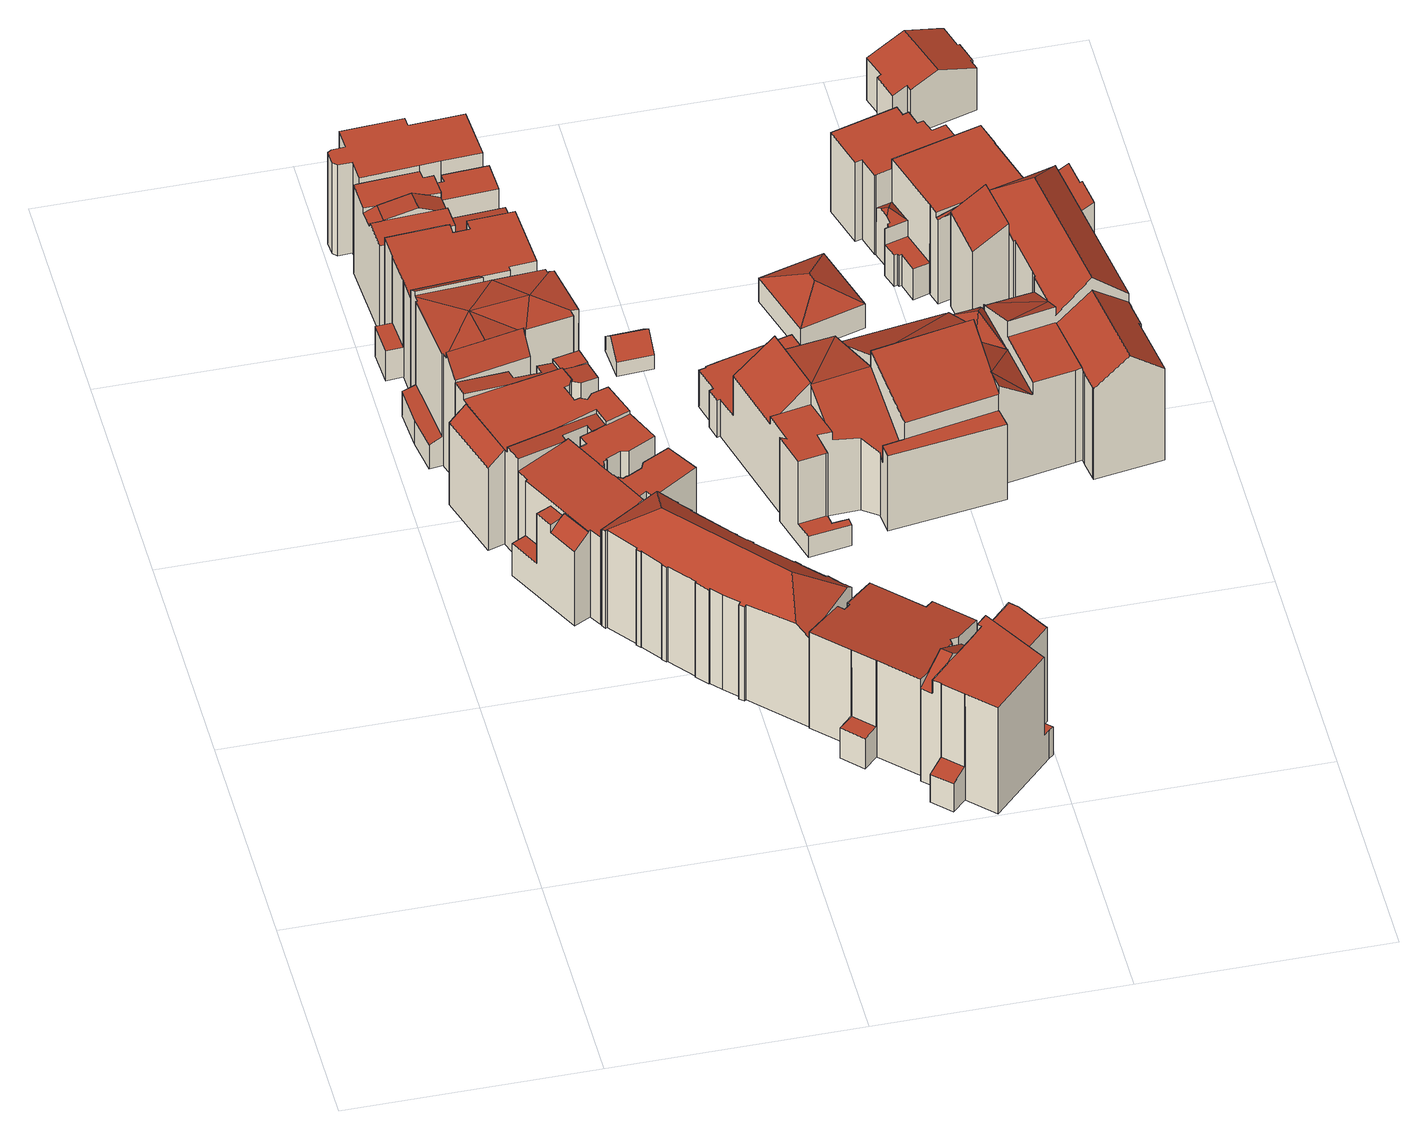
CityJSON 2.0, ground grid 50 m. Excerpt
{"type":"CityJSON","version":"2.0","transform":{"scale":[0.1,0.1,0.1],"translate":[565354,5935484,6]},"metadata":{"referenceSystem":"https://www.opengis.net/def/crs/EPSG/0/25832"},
"CityObjects":{
"building1":{"type":"Building","attributes":{"Gemeindeschluessel":"02000000","Geometrietyp2DReferenz":"3000","function":"31001_1120","roofType":"1000","measuredHeight":25.05,"storeysAboveGround":4},"geometry":[{"type":"MultiSurface","lod":"2","boundaries":[[[0,1,2,3,4,5,6,7,8]],[[9,10,11,12,13,14,15,16,17]],[[18,19,20,21,22]],[[23,24,25,26,19,27]],[[28,8,7,29]],[[29,7,6,30]],[[30,6,5,31]],[[31,5,4,32]],[[1,0,33]],[[27,34,35,23]],[[36,37,38,39]],[[39,38,40,41]],[[42,43,44,45]],[[45,44,46,47]],[[15,48,16]],[[49,17,16]],[[50,13,12,51]],[[51,12,11,52]],[[52,11,10,53]],[[53,10,9,54]],[[26,20,19]],[[2,18,22,3]],[[55,25,24,56]],[[57,58,59,60]],[[14,61,48,15]],[[62,49,16,48,61,63,59,58,46,44,43,40,38,37,35,34,1,33,64,65]],[[50,51,52,53,54,66,67,68,69,28,29,30,31,32,70,55,56,36,39,41,42,45,47,57,60,71]],[[72,73,74,75]],[[72,75,68,67]],[[42,41,40,43]],[[74,73,62,65]],[[71,60,59,63]],[[55,70,21,20,26,25]],[[50,71,63,61,14,13]],[[66,54,9,17,49,62]],[[57,47,46,58]],[[36,56,24,23,35,37]],[[34,27,19,18,2,1]],[[67,66,62,73,72]],[[28,69,64,33,0,8]],[[70,32,4,3,22,21]],[[69,68,75,74,65,64]]],"semantics":{"surfaces":[{"type":"RoofSurface"},{"type":"WallSurface"},{"type":"GroundSurface"}],"values":[0,0,0,0,1,1,1,1,1,1,1,1,1,1,1,1,1,1,1,1,1,1,1,1,1,0,2,0,1,1,1,1,1,1,1,1,1,1,1,1,1,1]}}]},
"building2":{"type":"Building","attributes":{"Gemeindeschluessel":"02000000","Geometrietyp2DReferenz":"3000","function":"31001_1100","roofType":"1000","measuredHeight":23.87,"storeysAboveGround":5},"geometry":[{"type":"MultiSurface","lod":"2","boundaries":[[[76,77,78,79]],[[80,81,82,83,84]],[[85,86,87,81,88]],[[89,90,91,92]],[[76,84,83,77]],[[81,80,88]],[[81,87,82]],[[93,94,95,96]],[[97,98,99,100]],[[100,99,101,102]],[[102,101,103,104]],[[104,103,105,106]],[[106,105,107,108]],[[108,107,109,110]],[[111,112,113,114]],[[114,113,115,116]],[[116,115,117,118]],[[118,117,119,120]],[[120,119,121,122]],[[122,121,123,124]],[[125,126,127,128]],[[128,127,129,130]],[[130,129,131,132]],[[133,85,88,80,84,76,79,134]],[[125,128,130,132,135,136,133,134,137,89,92,138,93,96,139,140,97,100,102,104,106,108,110,141,142,111,114,116,118,120,122,124,143]],[[144,145,146,147,148,149,150,151,152,153,154,91,90]],[[155,109,107,105,103,101,99,98,156,157,95,94,158,159]],[[152,151,142,141]],[[146,145,78,77,83,82,87,86]],[[126,125,143,160]],[[160,143,124,123]],[[157,156,140,139]],[[156,98,97,140]],[[95,157,139,96]],[[158,94,93,138]],[[135,132,131,161,149,148]],[[148,147,136,135]],[[162,150,149,161]],[[111,142,151,150,162,112]],[[133,136,147,146,86,85]],[[141,110,109,155,153,152]],[[144,90,89,137]],[[155,159,154,153]],[[138,92,91,154,159,158]],[[137,134,79,78,145,144]],[[162,161,131,129,127,126,160,123,121,119,117,115,113,112]]],"semantics":{"surfaces":[{"type":"RoofSurface"},{"type":"WallSurface"},{"type":"GroundSurface"}],"values":[0,0,0,1,1,1,1,1,1,1,1,1,1,1,1,1,1,1,1,1,1,1,1,1,2,0,0,1,1,1,1,1,1,1,1,1,1,1,1,1,1,1,1,1,1,0]}}]},
"building3":{"type":"Building","attributes":{"Gemeindeschluessel":"02000000","Geometrietyp2DReferenz":"3000","function":"31001_1120","roofType":"3100","measuredHeight":29.34,"storeysAboveGround":6},"geometry":[{"type":"MultiSurface","lod":"2","boundaries":[[[163,164,165,166,167]],[[168,169,170,171,172,173,174]],[[172,171,175,176,177]],[[178,179,180,181,182,183,184]],[[185,181,186,187,171]],[[188,189,190,191,192]],[[193,194,195,188,196]],[[195,197,198,189,188]],[[199,164,163,200]],[[200,163,167,201]],[[165,168,174,166]],[[176,202,203,177]],[[204,183,182]],[[181,180,186]],[[205,179,178,206]],[[207,191,190,208]],[[209,194,193,210]],[[211,198,197,212]],[[213,173,172,177,203,214,215]],[[216,217,187,186,180,179,205]],[[192,191,207,218,176,175]],[[209,210,216,205,206,219,220,199,200,201,213,215,221,218,207,208,211,212]],[[220,219,184,183,204,170,169]],[[209,212,197,195,194]],[[216,210,193,196,217]],[[211,208,190,189,198]],[[182,181,185]],[[219,206,178,184]],[[218,221,222,202,176]],[[222,221,215,214]],[[199,220,169,168,165,164]],[[213,201,167,166,174,173]],[[171,187,217,196,188]],[[171,188,192,175]],[[204,182,185,171,170]],[[222,214,203,202]]],"semantics":{"surfaces":[{"type":"RoofSurface"},{"type":"WallSurface"},{"type":"GroundSurface"}],"values":[0,0,0,0,0,0,0,0,1,1,1,1,1,1,1,1,1,1,1,1,1,2,1,1,1,1,1,1,1,1,1,1,0,0,0,0]}}]},
"building4":{"type":"Building","attributes":{"Gemeindeschluessel":"02000000","Geometrietyp2DReferenz":"3000","function":"31001_1010","roofType":"1000","measuredHeight":24.1,"storeysAboveGround":5},"geometry":[{"type":"MultiSurface","lod":"2","boundaries":[[[223,224,225,226]],[[227,223,226,228]],[[229,230,231,232]],[[232,231,233,234]],[[234,233,235,236]],[[236,235,237,238]],[[238,237,239,240]],[[224,241,242,225]],[[243,244,245,246]],[[246,245,247,248]],[[248,247,249,250]],[[251,242,241,252,249,247,245,244,253,254,255,239,237,235,233,231,230]],[[256,243,246,248,250,257,227,228,258,229,232,234,236,238,240,259,260]],[[260,259,255,254]],[[257,250,249,252]],[[243,256,253,244]],[[256,260,254,253]],[[229,258,251,230]],[[259,240,239,255]],[[227,257,252,241,224,223]],[[258,228,226,225,242,251]]],"semantics":{"surfaces":[{"type":"RoofSurface"},{"type":"WallSurface"},{"type":"GroundSurface"}],"values":[0,1,1,1,1,1,1,1,1,1,1,0,2,1,1,1,1,1,1,1,1]}}]},
"building5":{"type":"Building","attributes":{"Gemeindeschluessel":"02000000","Geometrietyp2DReferenz":"3000","function":"31001_1120","roofType":"3200","measuredHeight":29.11,"storeysAboveGround":6},"geometry":[{"type":"MultiSurface","lod":"2","boundaries":[[[261,262,263,264,265,266]],[[267,268,269,270,271,272,273,274,275,276,277,278,279,280,281,282,283,284,285,286,287,265,264]],[[288,263,262,289]],[[289,262,261,290]],[[291,285,284,292]],[[292,284,283,293]],[[293,283,282,294]],[[294,282,281,295]],[[295,281,280,296]],[[296,280,279,297]],[[297,279,278,298]],[[298,278,277,299]],[[299,277,276,300]],[[300,276,275,301]],[[301,275,274,302]],[[302,274,273,303]],[[303,273,272,304]],[[304,272,271,305]],[[305,271,270,306]],[[306,270,269,307]],[[307,269,268,308]],[[308,268,267,309]],[[310,311,312,313]],[[313,312,314,315]],[[315,314,316,317]],[[317,316,318,319]],[[319,318,320,321]],[[321,320,322,323]],[[323,322,324,325]],[[325,324,326,327]],[[327,326,328,329]],[[329,328,330,331]],[[331,330,332,333]],[[333,332,334,335]],[[335,334,336,337]],[[337,336,338,339]],[[339,338,340,341]],[[341,340,342,343]],[[343,342,344,345]],[[345,344,346,347]],[[347,346,348,349]],[[349,348,350,351]],[[351,350,352,353]],[[353,352,354,355]],[[355,354,356,357]],[[357,356,358,359]],[[359,358,360,361]],[[362,363,364,365,366]],[[367,368,290,261,266]],[[291,292,293,294,295,296,297,298,299,300,301,302,303,304,305,306,307,308,309,288,289,290,368,310,313,315,317,319,321,323,325,327,329,331,333,335,337,339,341,343,345,347,349,351,353,355,357,359,361,362,366]],[[360,358,356,354,352,350,348,346,344,342,340,338,336,334,332,330,328,326,324,322,320,318,316,314,312,311,367,266,265,287,364,363]],[[286,285,291,366,365]],[[360,363,362,361]],[[367,311,310,368]],[[288,309,267,264,263]],[[286,365,364,287]]],"semantics":{"surfaces":[{"type":"RoofSurface"},{"type":"WallSurface"},{"type":"GroundSurface"}],"values":[0,0,1,1,1,1,1,1,1,1,1,1,1,1,1,1,1,1,1,1,1,1,1,1,1,1,1,1,1,1,1,1,1,1,1,1,1,1,1,1,1,1,1,1,1,1,1,1,1,2,0,1,1,1,1,0]}}]},
"building6":{"type":"Building","attributes":{"Gemeindeschluessel":"02000000","Geometrietyp2DReferenz":"3000","function":"31001_1120","roofType":"1000","measuredHeight":23.41,"storeysAboveGround":5},"geometry":[{"type":"MultiSurface","lod":"2","boundaries":[[[369,370,371,372,373,374,375,376,377,378,379]],[[380,381,382,383,379,384]],[[381,385,386,387,388,389,390,391,392]],[[382,393,394,383]],[[393,392,395,396,369,394]],[[397,398,399,400,401,402]],[[403,404,405,406,407,408]],[[409,377,376,410]],[[410,376,375,411]],[[411,375,374,412]],[[399,373,372,400]],[[396,370,369]],[[379,378,384]],[[380,385,381]],[[392,391,395]],[[408,391,390,403]],[[413,389,388,414]],[[414,388,387,415]],[[415,387,386,416]],[[417,398,397,418]],[[419,402,401,420]],[[421,407,406,422]],[[422,406,405,423]],[[423,405,404,424]],[[413,414,415,416,409,410,411,412,417,418,419,420,425,426,421,422,423,424]],[[426,425,371,370,396,395,391]],[[409,416,386,385,380,384,378,377]],[[369,379,383,394]],[[381,392,393,382]],[[419,418,397,402]],[[413,424,404,403,390,389]],[[421,426,391,408,407]],[[425,420,401,400,372,371]],[[417,412,374,373,399,398]]],"semantics":{"surfaces":[{"type":"RoofSurface"},{"type":"WallSurface"},{"type":"GroundSurface"}],"values":[0,0,0,0,0,0,0,1,1,1,1,1,1,1,1,1,1,1,1,1,1,1,1,1,2,1,1,1,1,1,1,1,1,1]}}]},
"building7":{"type":"Building","attributes":{"Gemeindeschluessel":"02000000","Geometrietyp2DReferenz":"3000","function":"31001_1120","roofType":"1000","measuredHeight":22.61,"storeysAboveGround":5},"geometry":[{"type":"MultiSurface","lod":"2","boundaries":[[[427,428,429,430,431,432,433,434,435,436,437,438,439,440]],[[441,442,443,444,445,446,447,448,449,450,451,452,453,454]],[[454,453,428,427]],[[453,452,429,428]],[[452,451,430,429]],[[451,450,431,430]],[[450,449,432,431]],[[449,448,433,432]],[[448,447,434,433]],[[447,446,435,434]],[[446,445,436,435]],[[445,444,437,436]],[[444,443,438,437]],[[443,442,439,438]],[[442,441,440,439]],[[441,454,427,440]]],"semantics":{"surfaces":[{"type":"GroundSurface"},{"type":"RoofSurface"},{"type":"WallSurface"}],"values":[0,1,2,2,2,2,2,2,2,2,2,2,2,2,2,2]}}]},
"building8":{"type":"Building","attributes":{"Gemeindeschluessel":"02000000","Geometrietyp2DReferenz":"3000","function":"31001_1120","roofType":"1000","measuredHeight":24.12,"storeysAboveGround":6},"geometry":[{"type":"MultiSurface","lod":"2","boundaries":[[[455,456,457,458]],[[459,460,461,462]],[[462,461,463,464]],[[464,463,465,466]],[[466,465,467,468]],[[468,467,469,470]],[[471,455,458,472]],[[473,474,475,476]],[[456,477,478,457]],[[479,480,481,482]],[[482,481,483,484]],[[484,483,485,486]],[[486,485,487,488]],[[488,487,489,490]],[[490,489,491,492]],[[493,478,477,494,491,489,487,485,483,481,480,475,474,469,467,465,463,461,460]],[[495,471,472,496,459,462,464,466,468,470,473,476,479,482,484,486,488,490,492]],[[495,492,491,494]],[[479,476,475,480]],[[471,495,494,477,456,455]],[[496,472,458,457,478,493]],[[459,496,493,460]],[[473,470,469,474]]],"semantics":{"surfaces":[{"type":"RoofSurface"},{"type":"WallSurface"},{"type":"GroundSurface"}],"values":[0,1,1,1,1,1,1,1,1,1,1,1,1,1,1,0,2,1,1,1,1,1,1]}}]},
"building9":{"type":"Building","attributes":{"Gemeindeschluessel":"02000000","Geometrietyp2DReferenz":"3000","function":"31001_1010","roofType":"3100","measuredHeight":6.79,"storeysAboveGround":1},"geometry":[{"type":"MultiSurface","lod":"2","boundaries":[[[497,498,499,500]],[[501,502,498,497]],[[503,500,499,504]],[[505,502,501,506]],[[506,501,497,500,503]],[[504,499,498,502,505]],[[504,505,506,503]]],"semantics":{"surfaces":[{"type":"RoofSurface"},{"type":"WallSurface"},{"type":"GroundSurface"}],"values":[0,0,1,1,1,1,2]}}]},
"building10":{"type":"Building","attributes":{"Gemeindeschluessel":"02000000","Geometrietyp2DReferenz":"3000","function":"31001_2070","roofType":"1000","measuredHeight":27.57,"storeysAboveGround":5},"geometry":[{"type":"MultiSurface","lod":"2","boundaries":[[[507,508,509,510,511,512]],[[513,514,515,516]],[[510,509,517,518,519]],[[520,521,522,523,524]],[[525,512,511,526]],[[527,513,516,528]],[[507,529,508]],[[517,530,518]],[[514,531,532,515]],[[533,534,535,536]],[[536,535,537,538]],[[523,537,539,524]],[[540,522,521,541]],[[542,543,544,545,546,530,517,508,529,547,532,531,548]],[[540,541,549,550,527,528,551,525,526,552,553,554,555,556,533,536,538]],[[552,526,511,510,519]],[[549,541,521,520,543,542]],[[557,544,543,520,524,539]],[[556,555,545,544,557,558]],[[540,538,537,523,522]],[[534,533,556,558]],[[555,554,546,545]],[[550,549,542,548]],[[554,553,530,546]],[[553,552,519,518,530]],[[527,550,548,531,514,513]],[[551,528,516,515,532,547]],[[525,551,547,529,507,512]],[[508,517,509]],[[534,558,557,539,537,535]]],"semantics":{"surfaces":[{"type":"RoofSurface"},{"type":"WallSurface"},{"type":"GroundSurface"}],"values":[0,0,0,0,1,1,1,1,1,1,1,1,1,0,2,1,1,1,1,1,1,1,1,1,1,1,1,1,1,0]}}]},
"building11":{"type":"Building","attributes":{"Gemeindeschluessel":"02000000","Geometrietyp2DReferenz":"3000","function":"31001_2010","roofType":"3200","measuredHeight":9.43,"storeysAboveGround":2},"geometry":[{"type":"MultiSurface","lod":"2","boundaries":[[[559,560,561]],[[562,563,559,561]],[[564,563,562]],[[563,564,560,559]],[[565,561,560,566]],[[567,562,561,565]],[[568,564,562,567]],[[566,560,564,568]],[[567,565,566,568]]],"semantics":{"surfaces":[{"type":"RoofSurface"},{"type":"WallSurface"},{"type":"GroundSurface"}],"values":[0,0,0,0,1,1,1,1,2]}}]},
"building12":{"type":"Building","attributes":{"Gemeindeschluessel":"02000000","Geometrietyp2DReferenz":"3000","function":"31001_2010","roofType":"3100","measuredHeight":31.68,"storeysAboveGround":6},"geometry":[{"type":"MultiSurface","lod":"2","boundaries":[[[569,570,571,572,573]],[[574,575,576,577,578,579,580,581,582,570,583]],[[584,585,586]],[[587,585,584]],[[581,588,589,590,591,592,587,584]],[[593,594,595,596]],[[597,598,599,600,601]],[[602,603,598,597]],[[604,605,606,607]],[[605,608,609,610,606]],[[611,605,604]],[[612,613,614]],[[615,616,613,612]],[[617,615,612]],[[611,618,608,605]],[[619,620,621,622]],[[623,624,625,626,627,628]],[[624,629,625]],[[630,624,623]],[[631,632,633,634,635]],[[636,637,638,639]],[[640,641,642,643,644,645]],[[646,647,648,649]],[[650,651,652,653]],[[654,655,656,657]],[[657,656,658,659]],[[659,658,660,661]],[[662,663,664,665]],[[665,664,666,667]],[[667,666,668,669]],[[669,668,655,654]],[[586,572,571,584]],[[582,584,571,570]],[[569,583,570]],[[581,580,588]],[[670,578,577,671]],[[671,577,576,672]],[[673,575,574,674]],[[675,676,677,678]],[[678,677,679,680]],[[680,679,681,682]],[[682,681,683,684]],[[684,683,685,686]],[[687,688,689,690]],[[690,689,691,692]],[[692,691,693,694]],[[596,585,587,593]],[[695,590,589,696]],[[581,584,582]],[[697,698,699,700]],[[701,702,703,704]],[[704,703,705,706]],[[706,705,707,708]],[[708,707,709,710]],[[710,709,711,712]],[[712,711,713,714]],[[714,713,715,716]],[[716,715,717,718]],[[718,717,719,720]],[[720,719,721,722]],[[722,721,723,724]],[[724,723,725,726]],[[726,725,727,728]],[[728,727,729,730]],[[730,729,731,732]],[[732,731,733,734]],[[734,733,735,736]],[[736,735,737,738]],[[738,737,739,740]],[[740,739,741,742]],[[742,741,743,744]],[[744,743,745,746]],[[746,745,747,748]],[[748,747,749,750]],[[750,749,751,752]],[[752,751,753,754]],[[754,753,755,756]],[[756,755,757,758]],[[594,597,601,595]],[[591,759,760,592]],[[592,760,761,762,587]],[[763,610,609,764]],[[604,614,613,611]],[[765,617,612]],[[766,621,620,767]],[[648,767,620,619,649]],[[768,627,626,769]],[[624,630,770]],[[771,634,633,772]],[[647,773,767,648]],[[624,774,629]],[[775,776,777,778]],[[653,779,780,781,650]],[[782,783,784,785]],[[785,784,786,787]],[[788,644,643,789]],[[789,643,642,790]],[[791,641,640,792]],[[793,794,795,796]],[[797,798,799,800]],[[800,799,801,802]],[[803,804,805,806]],[[652,807,779,653]],[[808,809,774,624,770,810,636,639,766,767,773,811]],[[812,637,636,810,813]],[[814,815,757,755,753,751,749,747,745,743,741,739,737,735,733,731,729,727,725,723,721,719,717,715,713,711,709,707,705,703,702,699,698,816,817,818,819,685,683,681,679,677,676,660,658,656,655,668,666,664,663]],[[815,814,573,572,586,585,596,595,601,600]],[[820,599,598,603,607,606,610,763]],[[821,632,631,616,615,617,765,822,823]],[[792,640,645,812,813,780,779]],[[794,793,787,786]],[[674,574,583,569,573,814,663,662]],[[824,825,826,760,759]],[[782,785,787,793,796,775,778,827,828,821,823,829,830,695,696,831,687,690,692,694,673,674,662,665,667,669,654,657,659,661,675,678,680,682,684,686,832,833,834,835,697,700,701,704,706,708,710,712,714,716,718,720,722,724,726,728,730,732,734,736,738,740,742,744,746,748,750,752,754,756,758,820,763,764,768,769,836,837,838,839,840,841,788,789,790,797,800,802,842,803,806,843]],[[844,777,776,845,846,771,772,847]],[[846,845,795,794,786,784,783,781,780]],[[848,801,799,798,791,792,779,807,805,804]],[[672,576,575,673,694,693]],[[695,830,824,759,591,590]],[[829,823,822,826,825]],[[830,829,825,824]],[[768,764,609,608,618,628,627]],[[841,840,622,621,766,639,638]],[[836,769,626,625,629,774,809]],[[635,634,771,846,780,813,810,770,630,623]],[[788,841,638,637,812,645,644]],[[838,837,808,811]],[[833,832,819,818]],[[843,806,805,807,652,651]],[[848,804,803,842]],[[801,848,842,802]],[[797,790,642,641,791,798]],[[782,843,651,650,781,783]],[[775,796,795,845,776]],[[777,844,827,778]],[[844,847,828,827]],[[837,836,809,808]],[[839,838,811,773,647,646]],[[821,828,847,772,633,632]],[[611,613,616,631,635,623,628,618]],[[840,839,646,649,619,622]],[[612,614,604,607,603,602,849]],[[761,760,826,822]],[[849,602,597,594,593,587,762]],[[820,758,757,815,600,599]],[[701,700,699,702]],[[697,835,816,698]],[[835,834,817,816]],[[834,833,818,817]],[[832,686,685,819]],[[687,831,579,578,670,688]],[[831,696,589,588,580,579]],[[675,661,660,676]],[[849,762,761,822,765,612]],[[672,693,691,689,688,670,671]]],"semantics":{"surfaces":[{"type":"RoofSurface"},{"type":"WallSurface"},{"type":"GroundSurface"}],"values":[0,0,0,0,0,0,0,0,0,0,0,0,0,0,0,0,0,0,0,0,0,0,0,0,1,1,1,1,1,1,1,1,1,1,1,1,1,1,1,1,1,1,1,1,1,1,1,1,1,1,1,1,1,1,1,1,1,1,1,1,1,1,1,1,1,1,1,1,1,1,1,1,1,1,1,1,1,1,1,1,1,1,1,1,1,1,1,1,1,1,1,1,1,1,1,1,1,1,1,1,1,1,1,0,0,0,1,1,1,1,1,1,0,2,0,0,0,1,1,1,1,1,1,1,1,1,1,1,1,1,1,1,1,1,1,1,1,1,1,1,1,1,1,1,1,1,1,1,1,1,1,1,1,0,0]}}]},
"building13":{"type":"Building","attributes":{"Gemeindeschluessel":"02000000","Geometrietyp2DReferenz":"3000","function":"31001_1010","roofType":"1000","measuredHeight":19.82,"storeysAboveGround":6},"geometry":[{"type":"MultiSurface","lod":"2","boundaries":[[[850,851,852,853]],[[853,852,854,855]],[[855,854,856,857]],[[857,856,858,859]],[[859,858,860,861]],[[862,863,864,865]],[[865,864,866,867]],[[867,866,868,869]],[[870,871,872,873]],[[868,866,864,863,872,871,874,860,858,856,854,852,851]],[[862,865,867,869,850,853,855,857,859,861,875,870,873]],[[862,873,872,863]],[[870,875,874,871]],[[850,869,868,851]],[[875,861,860,874]]],"semantics":{"surfaces":[{"type":"WallSurface"},{"type":"RoofSurface"},{"type":"GroundSurface"}],"values":[0,0,0,0,0,0,0,0,0,1,2,0,0,0,0]}}]},
"building14":{"type":"Building","attributes":{"Gemeindeschluessel":"02000000","Geometrietyp2DReferenz":"3000","function":"31001_2010","roofType":"1000","measuredHeight":23.04,"storeysAboveGround":4},"geometry":[{"type":"MultiSurface","lod":"2","boundaries":[[[876,877,878,879]],[[880,881,882]],[[883,877,884,885,886,887,881,880]],[[888,889,890,891,892,893,894,895]],[[884,877,876]],[[883,878,877]],[[896,897,898]],[[899,900,896,898]],[[901,896,900]],[[901,902,897,896]],[[903,887,886,904]],[[904,886,885,905]],[[894,883,880,895]],[[906,892,891,907]],[[907,891,890,908]],[[908,890,889,909]],[[909,889,888,910]],[[911,912,913,914]],[[897,915,916,898]],[[917,918,919,920]],[[921,922,923,924]],[[925,926,927,928]],[[929,930,931,932]],[[932,931,933,934]],[[934,933,935,936]],[[936,935,937,938]],[[938,937,939,940]],[[940,939,941,942]],[[925,928,943,944,945,946,917,920,906,907,908,909,910,947,903,904,905,948,921,924,929,932,934,936,938,940,942]],[[946,945,902,901,900,899]],[[912,911,922,921,948,879,878,949]],[[948,905,885,884,876,879]],[[947,910,888,895,880,882]],[[950,944,943,951]],[[918,917,946,899,898,916]],[[926,925,942,941]],[[930,929,924,923]],[[945,944,950,915,897,902]],[[949,878,883,894,893,952]],[[943,928,927,914,913,951]],[[906,920,919,952,893,892]],[[903,947,882,881,887]],[[930,923,922,911,914,927,926,941,939,937,935,933,931]],[[949,952,919,918,916,915,950,951,913,912]]],"semantics":{"surfaces":[{"type":"RoofSurface"},{"type":"WallSurface"},{"type":"GroundSurface"}],"values":[0,0,0,0,0,0,0,0,0,0,1,1,1,1,1,1,1,1,1,1,1,1,1,1,1,1,1,1,2,1,1,1,1,1,1,1,1,1,1,1,1,1,0,0]}}]},
"building15":{"type":"Building","attributes":{"name":"Zweite Kirche Christi","Gemeindeschluessel":"02000000","Geometrietyp2DReferenz":"3000","function":"31001_3040","roofType":"3100","measuredHeight":13.73,"storeysAboveGround":2},"geometry":[{"type":"MultiSurface","lod":"2","boundaries":[[[953,954,955,956,957,958,959,960,961]],[[958,962,963,964,965,966,967,968,959]],[[969,961,960,970]],[[971,957,956,972]],[[972,956,955,973]],[[973,955,954,974]],[[974,954,953,975]],[[975,953,961,969]],[[976,968,967,977]],[[977,967,966,978]],[[978,966,965,979]],[[979,965,964,980]],[[980,964,963,981]],[[981,963,962,982]],[[982,962,958,957,971]],[[970,960,959,968,976]],[[970,976,977,978,979,980,981,982,971,972,973,974,975,969]]],"semantics":{"surfaces":[{"type":"RoofSurface"},{"type":"WallSurface"},{"type":"GroundSurface"}],"values":[0,0,1,1,1,1,1,1,1,1,1,1,1,1,1,1,2]}}]}
},
"vertices":[
[100,1059,269],[192,1078,256],[296,1100,240],[286,1134,240],[254,1127,245],[259,1108,245],[203,1097,253],[198,1116,253],[92,1093,269],[158,866,268],[258,906,256],[254,923,256],[307,945,249],[312,928,249],[341,939,246],[331,976,246],[248,943,256],[146,902,268],[296,1100,250],[318,1104,250],[346,1110,250],[338,1145,250],[286,1134,250],[306,1065,252],[322,1058,251],[356,1069,247],[346,1110,247],[296,1100,252],[92,1093,19],[198,1116,19],[203,1097,19],[259,1108,19],[254,1127,19],[100,1059,256],[296,1100,256],[306,1065,256],[305,1065,19],[305,1065,256],[299,1052,256],[299,1052,19],[287,1048,256],[287,1048,19],[298,1011,19],[298,1011,256],[309,1014,256],[309,1014,19],[322,1007,256],[322,1007,19],[331,976,256],[146,902,256],[312,928,19],[307,945,19],[254,923,19],[258,906,19],[158,866,19],[356,1069,19],[322,1058,19],[333,1021,19],[333,1021,256],[366,1031,256],[366,1031,19],[341,939,256],[143,910,256],[390,959,256],[103,1048,256],[102,1047,256],[143,910,19],[109,900,19],[68,1037,19],[103,1048,19],[338,1145,19],[390,959,19],[109,900,224],[143,910,254],[102,1047,254],[68,1037,224],
[168,759,101],[198,774,101],[165,837,101],[136,822,101],[186,724,226],[206,735,226],[215,739,226],[198,774,226],[168,759,226],[217,663,207],[247,678,235],[215,739,235],[186,724,207],[158,866,21],[158,866,239],[258,906,259],[258,906,21],[276,890,21],[276,890,249],[295,898,249],[295,898,21],[421,889,21],[421,889,249],[366,861,249],[366,861,21],[350,864,249],[350,864,21],[320,849,249],[320,849,21],[321,847,249],[321,847,21],[314,844,249],[314,844,21],[312,833,249],[312,833,21],[330,797,21],[330,797,249],[339,792,249],[339,792,21],[346,796,249],[346,796,21],[347,795,249],[347,795,21],[378,811,249],[378,811,21],[384,825,249],[384,825,21],[438,853,249],[438,853,21],[382,730,21],[382,730,249],[372,747,249],[372,747,21],[355,736,249],[355,736,21],[365,719,249],[365,719,21],[217,663,21],[136,822,21],[264,656,21],[250,680,21],[169,839,21],[268,910,21],[287,918,21],[390,959,21],[302,828,21],[320,793,21],[476,789,21],[169,839,239],[165,837,238],[247,678,238],[250,680,239],[264,656,239],[359,716,260],[321,793,260],[320,793,259],[302,828,259],[302,828,260],[262,908,260],[302,828,249],[390,959,249],[287,918,249],[268,910,249],[262,908,249],[476,789,249],[359,716,249],[321,793,249],
[42,1203,85],[52,1132,86],[78,1136,96],[63,1285,96],[37,1283,86],[78,1136,304],[80,1136,304],[82,1127,304],[149,1223,319],[66,1297,304],[67,1285,304],[63,1285,304],[212,1310,304],[196,1309,304],[66,1301,304],[241,1125,274],[235,1155,317],[236,1156,318],[164,1141,318],[156,1139,318],[83,1124,318],[92,1093,274],[160,1140,319],[236,1156,304],[238,1159,304],[267,1239,319],[319,1306,306],[316,1306,306],[314,1316,304],[213,1310,304],[336,1181,304],[333,1194,307],[334,1194,307],[243,1165,305],[349,1196,304],[329,1308,304],[52,1132,25],[42,1203,25],[37,1283,25],[196,1309,315],[66,1301,315],[83,1124,304],[235,1155,25],[241,1125,25],[314,1316,25],[316,1306,25],[333,1194,25],[336,1181,25],[329,1308,25],[349,1196,25],[67,1285,25],[64,1330,292],[64,1330,25],[241,1164,25],[241,1164,305],[196,1309,25],[92,1093,25],[80,1136,25],[194,1338,25],[194,1338,293],
[28,1377,105],[61,1379,105],[57,1448,105],[24,1446,105],[28,1377,30],[24,1446,30],[55,1501,30],[55,1501,271],[172,1508,271],[172,1508,30],[179,1508,271],[179,1508,30],[180,1486,271],[180,1486,30],[213,1488,271],[213,1488,30],[212,1510,271],[212,1510,30],[61,1379,271],[57,1448,271],[259,1362,30],[259,1362,271],[193,1358,271],[193,1358,30],[194,1338,271],[194,1338,30],[64,1330,271],[64,1330,30],[58,1448,271],[62,1379,271],[259,1372,271],[312,1376,271],[304,1515,271],[259,1372,30],[62,1379,30],[58,1448,30],[304,1515,30],[312,1376,30],
[264,656,258],[267,652,261],[265,651,261],[269,645,266],[373,630,314],[388,734,258],[271,642,266],[274,643,268],[317,587,264],[315,585,263],[322,577,262],[323,578,264],[353,538,261],[352,537,260],[359,528,260],[361,529,261],[403,478,260],[401,477,259],[421,452,258],[423,454,260],[442,432,260],[469,405,261],[465,401,258],[474,393,258],[477,396,261],[553,319,267],[566,407,314],[265,651,23],[267,652,23],[264,656,23],[477,396,23],[474,393,23],[465,401,23],[469,405,23],[442,432,23],[423,454,23],[421,452,23],[401,477,23],[403,478,23],[361,529,23],[359,528,23],[352,537,23],[353,538,23],[323,578,23],[322,577,23],[315,585,23],[317,587,23],[274,643,23],[271,642,23],[412,700,23],[412,700,261],[413,701,260],[413,701,23],[419,692,261],[419,692,23],[417,690,263],[417,690,23],[438,662,265],[438,662,23],[435,660,267],[435,660,23],[440,653,268],[440,653,23],[439,653,269],[439,653,23],[494,579,273],[494,579,23],[495,580,272],[495,580,23],[502,573,272],[502,573,23],[499,570,275],[499,570,23],[516,553,273],[516,553,23],[518,554,272],[518,554,23],[527,546,271],[527,546,23],[525,543,273],[525,543,23],[588,480,269],[588,480,23],[590,481,268],[590,481,23],[599,472,267],[599,472,23],[597,471,268],[597,471,23],[636,432,266],[636,432,23],[642,438,260],[642,438,23],[650,429,259],[650,429,23],[648,427,262],[648,427,23],[666,409,260],[666,409,23],[668,411,258],[668,411,23],[678,401,23],[678,401,257],[668,392,267],[574,298,246],[574,298,23],[390,735,256],[390,735,23],
[163,1613,253],[187,1614,253],[187,1615,253],[188,1615,253],[185,1662,253],[164,1661,253],[163,1679,253],[47,1672,253],[36,1671,253],[39,1606,253],[64,1607,253],[42,1564,241],[65,1565,252],[67,1565,253],[65,1607,253],[39,1606,241],[42,1564,252],[45,1501,252],[55,1501,252],[172,1508,252],[171,1522,252],[193,1523,252],[190,1572,252],[167,1571,252],[135,1569,267],[132,1611,267],[190,1572,241],[187,1614,241],[204,1681,233],[205,1663,233],[185,1662,233],[188,1615,233],[298,1621,233],[295,1686,233],[193,1523,230],[211,1524,230],[212,1510,232],[304,1515,232],[300,1578,225],[190,1572,225],[36,1671,33],[47,1672,33],[163,1679,33],[164,1661,33],[171,1522,33],[172,1508,33],[55,1501,33],[45,1501,33],[205,1663,33],[204,1681,33],[295,1686,33],[298,1621,33],[300,1578,33],[304,1515,33],[212,1510,33],[211,1524,33],[187,1615,33],[190,1572,33],
[6,1751,41],[14,1757,41],[42,1759,41],[40,1802,41],[165,1809,41],[166,1789,41],[276,1795,41],[283,1685,41],[204,1681,41],[163,1679,41],[47,1672,41],[45,1715,41],[16,1714,41],[8,1722,41],[8,1722,268],[16,1714,268],[45,1715,268],[47,1672,268],[163,1679,268],[204,1681,268],[283,1685,268],[276,1795,268],[166,1789,268],[165,1809,268],[40,1802,268],[42,1759,268],[14,1757,268],[6,1751,268],
[649,167,95],[676,194,95],[638,233,95],[611,206,95],[574,298,20],[574,298,261],[643,367,249],[643,367,20],[654,355,249],[654,355,20],[667,368,247],[667,368,20],[663,372,247],[663,372,20],[718,426,237],[718,426,20],[649,167,20],[611,206,20],[804,339,20],[804,339,237],[819,354,235],[819,354,20],[676,194,261],[638,233,261],[887,285,20],[887,285,235],[843,242,242],[843,242,20],[825,237,244],[825,237,20],[826,225,245],[826,225,20],[807,206,249],[807,206,20],[816,197,249],[816,197,20],[744,126,261],[744,126,20],[639,233,261],[677,194,261],[677,194,20],[639,233,20],
[438,1315,111],[510,1318,111],[508,1355,78],[436,1351,78],[440,1278,78],[512,1282,78],[436,1351,43],[508,1355,43],[512,1282,43],[440,1278,43],
[761,105,241],[800,144,275],[812,155,285],[793,174,285],[744,126,243],[743,124,241],[783,28,79],[810,55,92],[774,91,92],[747,64,79],[823,166,275],[862,205,241],[843,224,241],[975,117,79],[987,129,79],[996,137,79],[956,177,79],[946,167,79],[743,124,9],[744,126,9],[783,28,9],[747,64,9],[761,105,275],[862,205,275],[810,55,275],[774,91,275],[968,294,9],[968,294,244],[1006,227,244],[1006,227,9],[956,177,244],[956,177,9],[946,167,244],[996,137,9],[987,129,9],[861,4,275],[975,117,275],[896,252,275],[875,232,275],[882,225,275],[775,92,275],[811,55,275],[861,4,9],[811,55,9],[775,92,9],[843,224,9],[862,205,9],[882,225,9],[875,232,9],[953,309,9],[896,252,244],[953,309,244],
[824,1368,139],[871,1452,103],[740,1414,103],[784,1263,103],[830,1347,139],[914,1301,103],[740,1414,44],[871,1452,44],[784,1263,44],[914,1301,44],
[643,908,216],[664,912,234],[723,923,288],[687,1061,288],[606,1049,216],[660,842,234],[647,849,234],[666,779,234],[721,788,234],[723,788,234],[715,841,234],[745,842,234],[738,867,234],[723,923,234],[643,908,234],[723,923,284],[805,1078,248],[687,1061,248],[841,945,284],[745,842,213],[799,844,205],[830,821,182],[832,808,170],[875,816,170],[841,945,216],[845,946,216],[810,1079,216],[805,1078,216],[845,946,309],[1025,1109,231],[1020,1109,231],[1020,1110,230],[810,1079,230],[1044,983,309],[1027,1110,231],[1044,983,222],[1069,1052,278],[1027,1110,224],[1027,1110,222],[1090,1113,228],[1087,1114,228],[1080,1118,223],[1111,995,222],[1056,891,274],[1111,995,224],[1044,983,274],[1128,864,225],[1129,864,224],[1062,851,274],[1094,1113,222],[1100,1229,260],[1173,1250,295],[1156,1364,295],[1085,1343,260],[1111,995,295],[1201,1051,275],[1111,1109,238],[1096,1107,238],[1095,1113,234],[1094,1113,234],[1191,1121,238],[1206,1013,295],[1129,864,256],[1211,879,256],[1225,882,256],[1206,1013,256],[1111,995,256],[1237,1314,341],[1296,1405,275],[1237,1387,276],[1159,1365,277],[1314,1289,258],[1345,1298,269],[1337,1358,269],[1332,1358,268],[1324,1413,268],[1297,1405,258],[1102,1213,77],[1176,1223,77],[1173,1250,77],[1100,1229,77],[1352,1026,77],[1383,1031,77],[1381,1045,77],[1350,1040,77],[573,1183,25],[573,1183,117],[588,1187,117],[588,1187,25],[587,1190,117],[587,1190,25],[614,1197,117],[614,1197,25],[593,1097,25],[593,1097,117],[587,1095,117],[587,1095,25],[579,1125,117],[579,1125,25],[587,1128,117],[587,1128,25],[723,788,77],[721,788,77],[666,779,77],[647,849,25],[660,842,25],[729,1227,25],[729,1227,117],[728,1229,117],[728,1229,25],[758,1237,117],[758,1237,25],[758,1236,117],[758,1236,25],[761,1237,117],[761,1237,25],[782,1157,117],[782,1157,25],[726,767,25],[726,767,77],[759,771,77],[759,771,25],[761,754,77],[761,754,25],[677,741,77],[677,741,25],[830,821,25],[799,844,25],[801,1105,25],[801,1105,117],[803,1101,117],[803,1101,25],[838,1106,25],[838,1106,117],[837,1111,117],[837,1111,25],[841,1115,117],[841,1115,25],[846,1113,117],[846,1113,25],[848,1108,117],[848,1108,25],[880,1113,117],[880,1113,25],[881,1117,117],[881,1117,25],[885,1121,117],[885,1121,25],[889,1118,117],[889,1118,25],[891,1114,117],[891,1114,25],[924,1119,117],[924,1119,25],[924,1124,117],[924,1124,25],[928,1127,117],[928,1127,25],[933,1125,117],[933,1125,25],[934,1120,117],[934,1120,25],[969,1125,117],[969,1125,25],[970,1130,117],[970,1130,25],[973,1134,117],[973,1134,25],[977,1131,117],[977,1131,25],[978,1127,117],[978,1127,25],[1010,1132,117],[1010,1132,25],[1011,1135,117],[1011,1135,25],[1013,1138,117],[1013,1138,25],[1017,1138,117],[1017,1138,25],[1020,1137,117],[1020,1137,25],[1022,1134,117],[1022,1134,25],[1022,1131,117],[1022,1131,25],[1021,1127,117],[1021,1127,25],[1017,1126,117],[1017,1126,25],[832,808,212],[875,816,212],[875,816,252],[841,945,325],[1080,1118,25],[1087,1114,25],[1062,851,252],[1156,1364,275],[1173,1250,275],[1095,1113,25],[1096,1107,25],[1206,1013,274],[1206,1013,252],[1225,882,252],[1176,1223,275],[1191,1121,275],[1234,827,25],[1234,827,252],[1233,831,252],[1233,831,25],[1350,1040,105],[1350,1040,252],[1352,1026,252],[1351,1026,25],[1351,1026,252],[1359,976,252],[1359,976,25],[1354,975,256],[1354,975,25],[1324,1413,25],[1332,1358,25],[1337,1358,25],[1345,1298,105],[1314,1289,105],[1372,854,25],[1372,854,255],[1373,848,255],[1373,848,25],[1351,1257,25],[1351,1257,105],[1342,1256,105],[1342,1256,25],[1346,1231,105],[1346,1231,25],[1360,1136,25],[1360,1136,105],[1368,1137,105],[1368,1137,25],[1381,1045,105],[1191,1137,277],[1193,1121,277],[1278,1026,342],[1179,1223,277],[1297,1405,275],[1350,1040,274],[606,1049,117],[1020,1110,117],[795,1103,117],[793,1108,117],[798,1110,117],[785,1158,117],[1020,1109,25],[1211,879,25],[1061,851,252],[1061,851,25],[834,778,212],[1067,811,212],[1061,851,212],[1227,870,25],[1226,882,25],[1067,811,25],[834,778,25],[715,841,25],[785,1158,25],[798,1110,25],[793,1108,25],[795,1103,25],[1193,1121,25],[1191,1137,25],[1179,1223,25],[1102,1213,25],[1085,1343,25],[1237,1387,25],[1356,1161,25],[1383,1031,25],[1227,870,252],[1305,837,310],[1278,1026,310],[1226,882,252],[1356,1161,105],[1044,983,325],
[924,1622,43],[924,1622,241],[1058,1661,241],[1058,1661,43],[1064,1639,241],[1064,1639,43],[1076,1643,241],[1076,1643,43],[1085,1611,241],[1085,1611,43],[1097,1614,241],[1097,1614,43],[979,1492,43],[979,1492,241],[977,1491,241],[977,1491,43],[964,1537,241],[964,1537,43],[950,1533,241],[950,1533,43],[1135,1594,43],[1135,1594,241],[1150,1541,241],[1150,1541,43],[1106,1585,241],[1106,1585,43],
[984,1476,170],[997,1467,178],[1011,1501,158],[979,1492,158],[983,1432,158],[983,1433,159],[982,1433,158],[1028,1445,158],[991,1452,170],[994,1442,162],[989,1440,162],[990,1435,159],[992,1401,119],[999,1403,119],[1001,1398,119],[1006,1400,119],[1018,1357,119],[1051,1366,119],[1028,1445,119],[983,1432,119],[1148,1365,272],[1235,1394,252],[1058,1343,252],[1060,1336,252],[1071,1339,254],[1226,1384,254],[1237,1387,252],[990,1435,41],[989,1440,41],[994,1442,41],[1018,1357,41],[1006,1400,41],[1001,1398,41],[999,1403,41],[992,1401,41],[1191,1553,120],[1191,1553,265],[1206,1500,265],[1206,1500,120],[1235,1394,265],[1058,1343,265],[1052,1364,41],[1052,1364,265],[1051,1367,265],[1051,1367,41],[1248,1570,41],[1248,1570,120],[1250,1560,120],[1250,1560,41],[1261,1523,41],[1261,1523,120],[1263,1516,120],[1263,1516,41],[1257,1559,41],[1257,1559,120],[1263,1556,120],[1263,1556,41],[1268,1552,120],[1268,1552,41],[1271,1546,120],[1271,1546,41],[1272,1539,120],[1272,1539,41],[1270,1532,120],[1270,1532,41],[1266,1527,120],[1266,1527,41],[1205,1500,41],[1235,1395,41],[1237,1387,41],[1060,1336,41],[982,1433,41],[979,1492,41],[1011,1501,265],[1235,1395,265],[1205,1500,265],[1051,1366,265],
[1070,1836,162],[1061,1833,159],[1078,1778,159],[1107,1787,171],[1111,1774,171],[1166,1790,194],[1130,1909,194],[1073,1892,170],[1054,1886,162],[1245,1814,161],[1238,1837,161],[1243,1838,159],[1229,1885,159],[1224,1884,160],[1210,1933,160],[1196,1929,166],[1054,1886,56],[1073,1892,56],[1111,1774,56],[1107,1787,56],[1078,1778,56],[1061,1833,56],[1070,1836,56],[1196,1929,56],[1210,1933,56],[1224,1884,56],[1229,1885,56],[1243,1838,56],[1238,1837,56],[1245,1814,56]
]}
